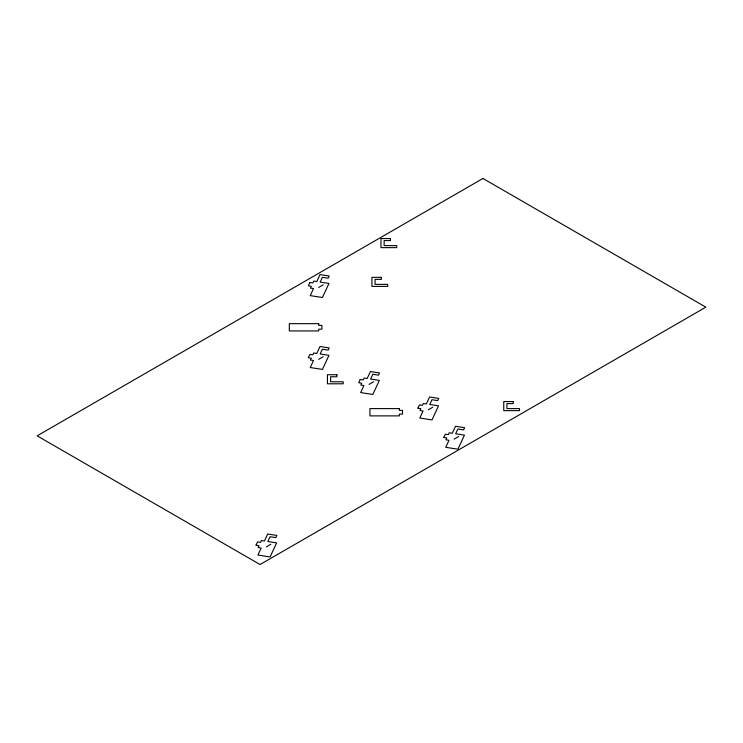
<?xml version="1.0" encoding="UTF-8"?>
<svg xmlns="http://www.w3.org/2000/svg" width="743" height="743" viewBox="0 0 743 743"><rect width="100%" height="100%" fill="white"/><g stroke="black" fill="none" stroke-linecap="round" stroke-linejoin="round"><path stroke-width="1.11" d="M308.345 357.569L309.85 354.439L312.887 354.82L313.722 352.999L316.769 353.473L320.01 346.498L329.14 347.91L328.118 350.111L322.388 349.219L320.168 354.002L328.954 355.358L322.425 369.42L310.249 367.534L313.509 360.504L310.463 360.03L311.308 358.219L308.364 357.689M256.029 545.083L257.533 541.953L260.57 542.334L261.406 540.514L264.452 540.988L267.694 534.013L276.823 535.424L275.811 537.626L270.071 536.743L267.851 541.517L276.637 542.873L270.108 556.934L257.932 555.049L261.192 548.018L258.146 547.554L258.991 545.734L256.019 545.176M360.16 379.571L358.748 382.719L361.711 383.267L360.866 385.078L363.912 385.552L360.643 392.583L372.828 394.468L379.348 380.407L370.571 379.051L372.791 374.268L378.521 375.159L379.543 372.958L370.413 371.546L367.172 378.521L364.126 378.048L363.281 379.868L360.179 379.543M417.919 408.065L419.433 404.926L422.461 405.306L423.306 403.495L426.352 403.969L429.584 396.994L438.723 398.406L437.701 400.607L431.971 399.715L429.751 404.489L438.528 405.845L431.999 419.916L419.823 418.03L423.083 411L420.046 410.526L420.882 408.706L417.956 408.204M443.831 437.348L445.345 434.209L448.373 434.599L449.218 432.779L452.264 433.253L455.496 426.278L464.635 427.689L463.613 429.891L457.874 428.999L455.663 433.773L464.44 435.138L457.911 449.199L445.735 447.314L448.995 440.283L445.949 439.81L446.794 437.998L443.84 437.451M318.654 287.439L323.214 284.81M318.645 359.352L323.205 356.724M369.048 384.4L373.608 381.772M428.228 409.839L432.779 407.21M266.328 546.867L270.889 544.238M454.14 439.132L458.691 436.494M309.766 282.609L308.354 285.758L311.317 286.306L310.472 288.117L313.518 288.59L310.249 295.621L322.434 297.506L328.963 283.445L320.177 282.089L322.397 277.306L328.127 278.198L329.149 275.997L320.019 274.585L316.778 281.56L313.732 281.086L312.896 282.907L309.785 282.581M482.95 178.469L37.15 435.844L260.05 564.531L705.85 307.156L482.95 178.469M390.446 238.559L380.983 238.559L380.983 247.633L396.743 247.633L396.743 245.599L384.14 245.599L384.14 240.593L390.446 240.593L390.446 238.559M381.373 277.353L371.918 277.353L371.918 286.417L387.679 286.417L387.679 284.383L375.066 284.383L375.066 279.377L381.373 279.377L381.373 277.353M318.738 323.66L289.315 323.66L289.315 330.941L318.738 330.941L318.738 329.177L321.895 329.177L321.895 325.425L318.738 325.425L318.738 323.66M336.895 374.732L327.44 374.732L327.44 383.797L343.201 383.797L343.201 381.772L330.589 381.772L330.589 376.766L336.895 376.766L336.895 374.732M513.218 401.564L503.763 401.564L503.763 410.638L519.524 410.638L519.524 408.604L506.912 408.604L506.912 403.598L513.218 403.598L513.218 401.564M399.344 408.604L369.921 408.604L369.921 415.885L399.344 415.885L399.344 414.12L402.492 414.12L402.492 410.359L399.344 410.359L399.344 408.604"/></g></svg>
